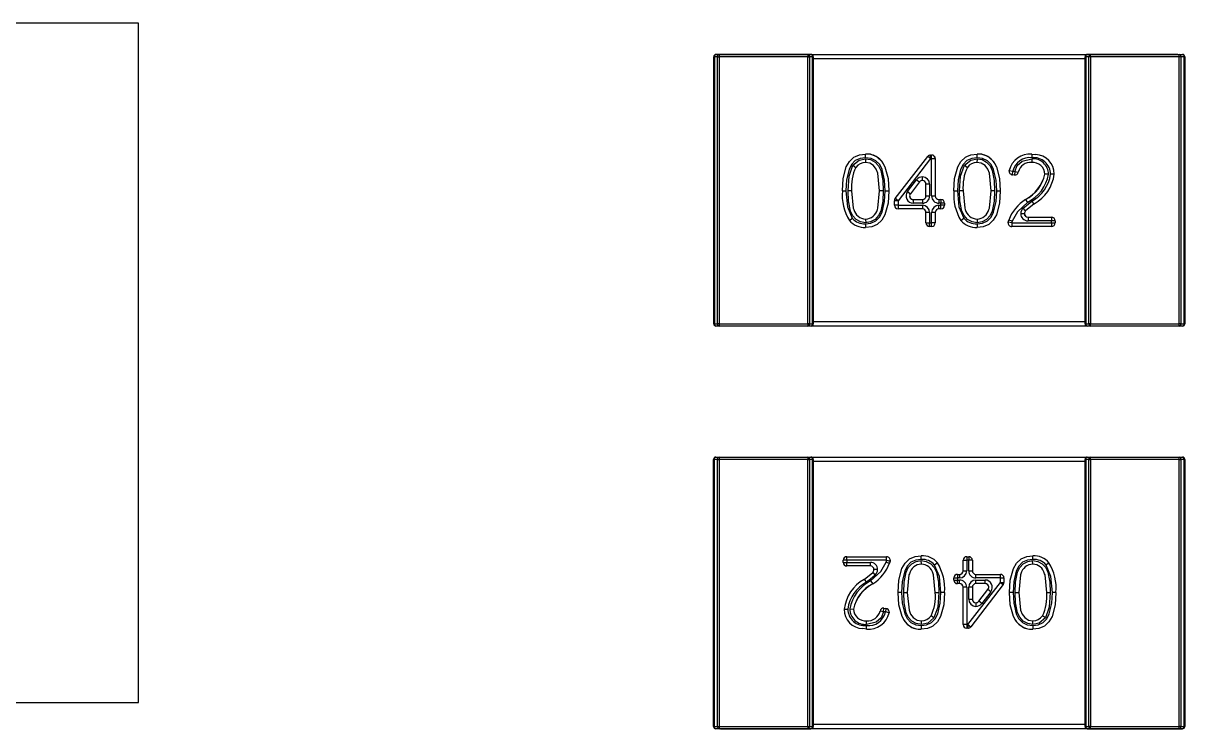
# Model space of a CAD drawing. Extents: x 2.55 to 7.7, y 3.55 to 4.51.
# Drawn here: x 5.0289 to 5.1298, y 3.9174 to 3.9787 of the extents above; entities that cross this region are included whole.
import ezdxf

# ---------------------------------------------------------------- set-up
doc = ezdxf.new("R2010")
doc.units = 0
doc.header["$MEASUREMENT"] = 0
doc.layers.get('0').update_dxf_attribs({"linetype": 'CONTINUOUS'})

msp = doc.modelspace()

# ---------------------------------------------------------------- linework, layer by layer
at = {"color": 7, "linetype": 'CONTINUOUS'}
for p, q in [((5.0388590845, 3.9787184757), (4.9798039664, 3.9787184705)), ((5.0388590897, 3.9196633576), (5.0388590845, 3.9787184757)), ((5.0888594215, 3.9758055541), (5.0889170776, 3.9758055541)), ((5.0888594255, 3.9525772077), (5.0888594215, 3.9758055541)), ((5.0891954661, 3.9758055542), (5.0889170776, 3.9758055541)), ((5.0889170776, 3.9758055541), (5.0889170817, 3.9525772077)), ((5.0890562718, 3.9760024046), (5.0893346603, 3.9760024046)), ((5.0894499726, 3.976002405), (5.0890562718, 3.976002405)), ((5.0891954702, 3.9525772077), (5.0891954661, 3.9758055542)), ((5.0891954661, 3.9758055542), (5.0893346604, 3.9758055542)), ((5.0893346603, 3.9760024046), (5.0970455999, 3.9760024059)), ((5.0893346603, 3.9760024046), (5.0893346604, 3.9758055542)), ((5.0970455999, 3.9758055555), (5.0893346604, 3.9758055542)), ((5.0893346604, 3.9758055542), (5.0893346644, 3.9525772077)), ((5.0973239884, 3.976002406), (5.0894499726, 3.9760024046)), ((5.0970455999, 3.9760024059), (5.0970455999, 3.9758055555)), ((5.0970455999, 3.9760024059), (5.0973239884, 3.976002406)), ((5.097045604, 3.9525772091), (5.0970455999, 3.9758055555)), ((5.0970455999, 3.9758055555), (5.0971847942, 3.9758055556)), ((5.0971847942, 3.9758055556), (5.0971847982, 3.9525772091)), ((5.0974631827, 3.9758055556), (5.0971847942, 3.9758055556)), ((5.0973239884, 3.976002406), (5.1213397364, 3.9760024102)), ((5.0974631867, 3.9525772092), (5.0974631827, 3.9758055556)), ((5.0975208388, 3.9758055556), (5.0974631827, 3.9758055556)), ((5.0975208388, 3.9758055556), (5.0975208429, 3.9525772092)), ((5.1211428861, 3.9756087101), (5.0975208388, 3.9756087053)), ((5.1212005422, 3.9758055598), (5.1211428861, 3.9758055598)), ((5.1211428901, 3.9525772133), (5.1211428861, 3.9758055598)), ((5.1214789307, 3.9758055598), (5.1212005422, 3.9758055598)), ((5.1212005422, 3.9758055598), (5.1212005463, 3.9525772133)), ((5.1292137522, 3.9760024116), (5.1213397364, 3.9760024102)), ((5.1213397364, 3.9760024102), (5.1216181249, 3.9760024102)), ((5.1216181249, 3.9758055598), (5.1214789307, 3.9758055598)), ((5.1214789348, 3.9525772134), (5.1214789307, 3.9758055598)), ((5.1216181249, 3.9760024102), (5.1293290645, 3.9760024116)), ((5.1216181249, 3.9758055598), (5.1216181249, 3.9760024102)), ((5.1293290645, 3.9758055612), (5.1216181249, 3.9758055598)), ((5.1216181249, 3.9758055598), (5.121618129, 3.9525772134)), ((5.1292137522, 3.976002412), (5.1296074529, 3.976002412)), ((5.1293290645, 3.9758055612), (5.1293290645, 3.9760024116)), ((5.1293290645, 3.9760024116), (5.1296074529, 3.9760024117)), ((5.1294682587, 3.9758055612), (5.1293290645, 3.9758055612)), ((5.1293290685, 3.9525772147), (5.1293290645, 3.9758055612)), ((5.1294682587, 3.9758055612), (5.1294682628, 3.9525772148)), ((5.1297466472, 3.9758055613), (5.1294682587, 3.9758055612)), ((5.1297466513, 3.9525772148), (5.1297466472, 3.9758055613)), ((5.1298043034, 3.9758055613), (5.1297466472, 3.9758055613)), ((5.1298043034, 3.9758055613), (5.1298043074, 3.9525772148)), ((5.1020555539, 3.9669292486), (5.1020547088, 3.9666141573)), ((5.1020684404, 3.9670257477), (5.1020635466, 3.9673406703)), ((5.1046325842, 3.9634687764), (5.1074606012, 3.9671375566)), ((5.1077100533, 3.9669452707), (5.1048820362, 3.9632764905)), ((5.1077100533, 3.9669452707), (5.1074606012, 3.9671375566)), ((5.1077100533, 3.9669452707), (5.1077100532, 3.9672602314)), ((5.1077100532, 3.9672602314), (5.1078055163, 3.9672602314)), ((5.1078055163, 3.9669452707), (5.1077100533, 3.9669452707)), ((5.1078055163, 3.9669452707), (5.1078055163, 3.9672602314)), ((5.1078055169, 3.9636987535), (5.1078055163, 3.9669452707)), ((5.1078055163, 3.9669452707), (5.1081204769, 3.9669452708)), ((5.1081204769, 3.9669452708), (5.1081204775, 3.9636987536)), ((5.1117466502, 3.9669292503), (5.1117458051, 3.966614159)), ((5.1117595367, 3.9670257494), (5.1117546429, 3.967340672)), ((5.116509395, 3.9669290279), (5.1165017611, 3.9666141598)), ((5.116519427, 3.9673409921), (5.1165259538, 3.967026099)), ((5.1009578593, 3.96636321), (5.1012168328, 3.9661826005)), ((5.1038499966, 3.9658340277), (5.1039081543, 3.9656239672)), ((5.1106489556, 3.9663632117), (5.1109079291, 3.9661826022)), ((5.1145546369, 3.9659133467), (5.1148620179, 3.9658446654)), ((5.1148306782, 3.9655312678), (5.1148620179, 3.9658446654)), ((5.1149953687, 3.9655147988), (5.1148306782, 3.9655312678)), ((5.1148620179, 3.9658446654), (5.1150267084, 3.9658281964)), ((5.1150267084, 3.9658281964), (5.1149953687, 3.9655147988)), ((5.1150267084, 3.9658281964), (5.1153352738, 3.9657650491)), ((5.1179649215, 3.9655868692), (5.1176500552, 3.9655945759)), ((5.1184576466, 3.9656021472), (5.1181427412, 3.9655962459)), ((5.1057055139, 3.9640833323), (5.1064990268, 3.9651127238)), ((5.1067484761, 3.9649204343), (5.1059549632, 3.9638910427)), ((5.1064990268, 3.9651127238), (5.1067484761, 3.9649204343)), ((5.1069979253, 3.9650431054), (5.1069979252, 3.965358066)), ((5.1076278466, 3.9647281449), (5.107312886, 3.9647281448)), ((5.1073128862, 3.9636987534), (5.107312886, 3.9647281448)), ((5.1076278466, 3.9647281449), (5.1076278468, 3.9636987535)), ((5.1008521552, 3.9641510034), (5.1005371634, 3.9641546673)), ((5.1035899097, 3.9641489503), (5.1032749558, 3.9641510037)), ((5.103767524, 3.9641460473), (5.1040824753, 3.9641484799)), ((5.1048820362, 3.9632764905), (5.1046325842, 3.9634687764)), ((5.1057055139, 3.9640833323), (5.1059549632, 3.9638910427)), ((5.1073128862, 3.9636987534), (5.1076278468, 3.9636987535)), ((5.1078055169, 3.9636987535), (5.1081204775, 3.9636987536)), ((5.1105432515, 3.9641510051), (5.1102282597, 3.964154669)), ((5.113281006, 3.9641489519), (5.1129660521, 3.9641510054)), ((5.1134586203, 3.964146049), (5.1137735716, 3.9641484816)), ((5.1048820362, 3.9632764905), (5.1045670756, 3.9632764905)), ((5.1045670757, 3.9628911616), (5.1045670756, 3.9632764905)), ((5.1048820363, 3.9628911616), (5.1045670757, 3.9628911616)), ((5.1048820362, 3.9632764905), (5.1048820363, 3.9628911616)), ((5.1048820363, 3.9628911616), (5.1069979257, 3.962891162)), ((5.1048820363, 3.9628911616), (5.1048820364, 3.962576201)), ((5.1069979257, 3.9625762014), (5.1048820364, 3.962576201)), ((5.1062044125, 3.9633837926), (5.1062044126, 3.9630688319)), ((5.1062044125, 3.9633837926), (5.1069979256, 3.9633837927)), ((5.1069979256, 3.9630688321), (5.1062044126, 3.9630688319)), ((5.1069979256, 3.9633837927), (5.1069979256, 3.9630688321)), ((5.1069979257, 3.962891162), (5.1069979257, 3.9625762014)), ((5.1084354382, 3.963383793), (5.1084354383, 3.9630688323)), ((5.1084354382, 3.963383793), (5.1086131083, 3.963383793)), ((5.1086131084, 3.9630688324), (5.1084354383, 3.9630688323)), ((5.1084354383, 3.9628911622), (5.1086131084, 3.9628911623)), ((5.1084354383, 3.9625762016), (5.1084354383, 3.9628911622)), ((5.1086131084, 3.9625762017), (5.1084354383, 3.9625762016)), ((5.1086131083, 3.963383793), (5.1086131084, 3.9630688324)), ((5.1086131084, 3.9628911623), (5.1086131084, 3.9630688324)), ((5.108928069, 3.9630688324), (5.1086131084, 3.9630688324)), ((5.108928069, 3.9628911623), (5.1086131084, 3.9628911623)), ((5.1086131084, 3.9625762017), (5.1086131084, 3.9628911623)), ((5.108928069, 3.9630688324), (5.108928069, 3.9628911623)), ((5.1159737981, 3.9624027697), (5.1157680133, 3.962641208)), ((5.1161523282, 3.9631508847), (5.1159567211, 3.9633975694)), ((5.1167099688, 3.9630178546), (5.1159737981, 3.9624027697)), ((5.1167099688, 3.9630178546), (5.1165054508, 3.9632573803)), ((5.1006565671, 3.9615679729), (5.1009045505, 3.9617630877)), ((5.1020555684, 3.9616877749), (5.1020735307, 3.9613733281)), ((5.107627847, 3.9622612408), (5.1073128864, 3.9622612408)), ((5.1073128866, 3.9613567385), (5.1073128864, 3.9622612408)), ((5.107627847, 3.9622612408), (5.1076278472, 3.9613567385)), ((5.1078055173, 3.9613567385), (5.1078055171, 3.9622612409)), ((5.1081204778, 3.9622612409), (5.1078055171, 3.9622612409)), ((5.1081204778, 3.9622612409), (5.1081204779, 3.9613567386)), ((5.1103476634, 3.9615679746), (5.1105956468, 3.9617630894)), ((5.1117466647, 3.9616877766), (5.111764627, 3.9613733298)), ((5.1148041894, 3.9615059847), (5.1145044468, 3.9616019778)), ((5.1155496616, 3.9621643313), (5.1158646222, 3.9621643313)), ((5.1161795829, 3.9618493708), (5.1161795829, 3.9615344101)), ((5.1161795829, 3.9618493708), (5.1182234457, 3.9618493711)), ((5.1182234458, 3.9615344105), (5.1161795829, 3.9615344101)), ((5.1182234457, 3.9618493711), (5.1182234458, 3.9615344105)), ((5.1182234458, 3.9613567404), (5.1182234458, 3.9615344105)), ((5.1185384064, 3.9615344105), (5.1182234458, 3.9615344105)), ((5.1185384064, 3.9615344105), (5.1185384064, 3.9613567404)), ((5.1020587536, 3.9612762441), (5.1020635382, 3.9609613198)), ((5.1073128866, 3.9613567385), (5.1076278472, 3.9613567385)), ((5.1076278472, 3.9613567385), (5.1078055173, 3.9613567385)), ((5.1076278472, 3.9610417779), (5.1076278472, 3.9613567385)), ((5.1078055173, 3.9610417779), (5.1076278472, 3.9610417779)), ((5.1081204779, 3.9613567386), (5.1078055173, 3.9613567385)), ((5.1078055173, 3.9610417779), (5.1078055173, 3.9613567385)), ((5.1117498499, 3.9612762458), (5.1117546345, 3.9609613215)), ((5.1144470225, 3.9613567397), (5.1144536339, 3.9614209344)), ((5.1147619832, 3.9613567398), (5.1144536339, 3.9614209344)), ((5.1147619832, 3.9613567398), (5.1182234458, 3.9613567404)), ((5.1147619832, 3.9613567398), (5.1147619832, 3.9610417791)), ((5.1182234459, 3.9610417798), (5.1147619832, 3.9610417791)), ((5.1182234458, 3.9613567404), (5.1185384064, 3.9613567404)), ((5.1182234458, 3.9613567404), (5.1182234459, 3.9610417798)), ((5.0889170817, 3.9525772077), (5.0888594255, 3.9525772077)), ((5.0889170817, 3.9525772077), (5.0891954702, 3.9525772077)), ((5.0893346645, 3.9523803574), (5.089056276, 3.9523803573)), ((5.0893346644, 3.9525772077), (5.0891954702, 3.9525772077)), ((5.0893346644, 3.9525772077), (5.097045604, 3.9525772091)), ((5.0893346644, 3.9525772077), (5.0893346645, 3.9523803574)), ((5.097045604, 3.9523803587), (5.0893346645, 3.9523803574)), ((5.0971847982, 3.9525772091), (5.097045604, 3.9525772091)), ((5.097045604, 3.9525772091), (5.097045604, 3.9523803587)), ((5.121618129, 3.952380363), (5.097045604, 3.9523803587)), ((5.0973239925, 3.9523803588), (5.097045604, 3.9523803587)), ((5.0971847982, 3.9525772091), (5.0974631867, 3.9525772092)), ((5.0974631867, 3.9525772092), (5.0975208429, 3.9525772092)), ((5.0975208428, 3.9527740589), (5.1211428901, 3.9527740644)), ((5.1212005463, 3.9525772133), (5.1211428901, 3.9525772133)), ((5.1212005463, 3.9525772133), (5.1214789348, 3.9525772134)), ((5.121618129, 3.952380363), (5.1213397405, 3.952380363)), ((5.121618129, 3.9525772134), (5.1214789348, 3.9525772134)), ((5.121618129, 3.9525772134), (5.1293290685, 3.9525772147)), ((5.121618129, 3.952380363), (5.121618129, 3.9525772134)), ((5.1293290686, 3.9523803643), (5.121618129, 3.952380363)), ((5.1294682628, 3.9525772148), (5.1293290685, 3.9525772147)), ((5.1293290686, 3.9523803643), (5.1293290685, 3.9525772147)), ((5.1296074571, 3.9523803644), (5.1293290686, 3.9523803643)), ((5.1294682628, 3.9525772148), (5.1297466513, 3.9525772148)), ((5.1298043074, 3.9525772148), (5.1297466513, 3.9525772148)), ((5.0888522157, 3.9175709052), (5.0888522136, 3.9407992517)), ((5.0888522136, 3.9407992517), (5.0889098698, 3.9407992517)), ((5.0889098698, 3.9407992517), (5.0889098718, 3.9175709052)), ((5.0891882583, 3.9407992517), (5.0889098698, 3.9407992517)), ((5.089049064, 3.9409961021), (5.0893274525, 3.9409961021)), ((5.0891882603, 3.9175709053), (5.0891882583, 3.9407992517)), ((5.0891882583, 3.9407992517), (5.0893274525, 3.9407992518)), ((5.0893274525, 3.9409961021), (5.097038392, 3.9409961028)), ((5.0893274525, 3.9409961021), (5.0893274525, 3.9407992518)), ((5.0893274525, 3.9407992518), (5.0893274545, 3.9175709053)), ((5.0970383921, 3.9407992524), (5.0893274525, 3.9407992518)), ((5.097038392, 3.9409961028), (5.1216109171, 3.9409961049)), ((5.097038392, 3.9409961028), (5.0970383921, 3.9407992524)), ((5.097038392, 3.9409961028), (5.0973167805, 3.9409961028)), ((5.0970383941, 3.917570906), (5.0970383921, 3.9407992524)), ((5.0970383921, 3.9407992524), (5.0971775863, 3.9407992524)), ((5.0971775863, 3.9407992524), (5.0971775883, 3.917570906)), ((5.0974559748, 3.9407992524), (5.0971775863, 3.9407992524)), ((5.0974559768, 3.917570906), (5.0974559748, 3.9407992524)), ((5.0974559748, 3.9407992524), (5.0975136309, 3.9407992524)), ((5.0975136309, 3.9407992524), (5.097513633, 3.917570906)), ((5.1211356782, 3.9406024044), (5.097513631, 3.9406024017)), ((5.1211356802, 3.9175709081), (5.1211356782, 3.9407992545)), ((5.1211933343, 3.9407992545), (5.1211356782, 3.9407992545)), ((5.1214717228, 3.9407992546), (5.1211933343, 3.9407992545)), ((5.1211933343, 3.9407992545), (5.1211933364, 3.9175709081)), ((5.1213325286, 3.9409961049), (5.1216109171, 3.940996105)), ((5.1214717249, 3.9175709081), (5.1214717228, 3.9407992546)), ((5.1214717228, 3.9407992546), (5.1216109171, 3.9407992546)), ((5.1216109171, 3.940996105), (5.1293218566, 3.9409961056)), ((5.1216109171, 3.9407992546), (5.1216109171, 3.940996105)), ((5.1216109171, 3.9407992546), (5.1216109191, 3.9175709081)), ((5.1293218566, 3.9407992552), (5.1216109171, 3.9407992546)), ((5.1293218566, 3.9407992552), (5.1293218566, 3.9409961056)), ((5.1293218566, 3.9409961056), (5.1296002451, 3.9409961056)), ((5.1293218587, 3.9175709088), (5.1293218566, 3.9407992552)), ((5.1293218566, 3.9407992552), (5.1294610509, 3.9407992553)), ((5.1294610509, 3.9407992553), (5.1294610529, 3.9175709088)), ((5.1297394394, 3.9407992553), (5.1294610509, 3.9407992553)), ((5.1297394414, 3.9175709088), (5.1297394394, 3.9407992553)), ((5.1297394394, 3.9407992553), (5.1297970955, 3.9407992553)), ((5.1297970955, 3.9407992553), (5.1297970975, 3.9175709088)), ((5.1004330745, 3.9320197251), (5.1004330745, 3.9323346858)), ((5.1004330745, 3.9323346858), (5.1038945371, 3.9323346861)), ((5.1038945371, 3.9320197254), (5.1038945371, 3.9323346861)), ((5.1069066704, 3.9321002191), (5.1069018858, 3.9324151434)), ((5.110851003, 3.9323346867), (5.1110286731, 3.9323346867)), ((5.110851003, 3.9323346867), (5.110851003, 3.9320197261)), ((5.1110286731, 3.9323346867), (5.1110286731, 3.9320197261)), ((5.1165977668, 3.93210022), (5.1165929821, 3.9324151443)), ((5.1001181139, 3.931842055), (5.1001181138, 3.9320197251)), ((5.1004330745, 3.9320197251), (5.1001181138, 3.9320197251)), ((5.1001181139, 3.931842055), (5.1004330745, 3.931842055)), ((5.1004330745, 3.9320197251), (5.1004330745, 3.931842055)), ((5.1038945371, 3.9320197254), (5.1004330745, 3.9320197251)), ((5.1004330745, 3.931842055), (5.1024769373, 3.9318420552)), ((5.1004330745, 3.9315270944), (5.1004330745, 3.931842055)), ((5.1024769374, 3.9315270946), (5.1004330745, 3.9315270944)), ((5.1024769374, 3.9315270946), (5.1024769373, 3.9318420552)), ((5.1031068587, 3.931212134), (5.102791898, 3.931212134)), ((5.1038523309, 3.9318704805), (5.1041520735, 3.9317744874)), ((5.1038945371, 3.9320197254), (5.1042028864, 3.9319555308)), ((5.1042094978, 3.9320197255), (5.1042028864, 3.9319555308)), ((5.1069098556, 3.9316886884), (5.1068918933, 3.9320031352)), ((5.1083088569, 3.9318084902), (5.1080608735, 3.9316133754)), ((5.1105360425, 3.9311152237), (5.1105360424, 3.932019726)), ((5.1105360424, 3.932019726), (5.110851003, 3.9320197261)), ((5.110851003, 3.9320197261), (5.1108510031, 3.9311152237)), ((5.1110286731, 3.9320197261), (5.110851003, 3.9320197261)), ((5.1110286732, 3.9311152238), (5.1110286731, 3.9320197261)), ((5.1113436337, 3.9320197261), (5.1110286731, 3.9320197261)), ((5.1113436337, 3.9320197261), (5.1113436338, 3.9311152238)), ((5.1166009519, 3.9316886892), (5.1165829896, 3.932003136)), ((5.1179999532, 3.9318084911), (5.1177519698, 3.9316133763)), ((5.1019465513, 3.9303586108), (5.1026827221, 3.9309736956)), ((5.1019465513, 3.9303586108), (5.1021510694, 3.9301190851)), ((5.102504192, 3.9302255807), (5.1026997991, 3.929978896)), ((5.1026827221, 3.9309736956), (5.1028885069, 3.9307352573)), ((5.1097284512, 3.9303076323), (5.1097284512, 3.9304853024)), ((5.1097284512, 3.9304853024), (5.1100434118, 3.9304853024)), ((5.1097284512, 3.9303076323), (5.1100434118, 3.9303076323)), ((5.1100434118, 3.930800263), (5.1100434118, 3.9304853024)), ((5.1100434118, 3.930800263), (5.1102210819, 3.930800263)), ((5.1100434118, 3.9304853024), (5.1100434118, 3.9303076323)), ((5.1102210819, 3.9304853024), (5.1100434118, 3.9304853024)), ((5.1100434118, 3.9303076323), (5.1102210819, 3.9303076323)), ((5.1100434118, 3.9299926717), (5.1100434118, 3.9303076323)), ((5.1102210819, 3.930800263), (5.1102210819, 3.9304853024)), ((5.1102210819, 3.9299926717), (5.1102210819, 3.9303076323)), ((5.1105360425, 3.9311152237), (5.1108510031, 3.9311152237)), ((5.1110286732, 3.9311152238), (5.1113436338, 3.9311152238)), ((5.1116585945, 3.9304853025), (5.1116585945, 3.9308002632)), ((5.1116585945, 3.9308002632), (5.1137744838, 3.9308002633)), ((5.1137744839, 3.9304853027), (5.1116585945, 3.9304853025)), ((5.1116585945, 3.9303076324), (5.1124521076, 3.9303076325)), ((5.1116585945, 3.9299926718), (5.1116585945, 3.9303076324)), ((5.1124521076, 3.9299926719), (5.1124521076, 3.9303076325)), ((5.1137744839, 3.9304853027), (5.1137744838, 3.9308002633)), ((5.1137744839, 3.9300999738), (5.1137744839, 3.9304853027)), ((5.1137744839, 3.9304853027), (5.1140894445, 3.9304853027)), ((5.1140894445, 3.9304853027), (5.1140894445, 3.9300999738)), ((5.1051978997, 3.9292304161), (5.1048829485, 3.9292279835)), ((5.1053755141, 3.9292275131), (5.105690468, 3.9292254597)), ((5.1081132685, 3.9292254597), (5.1084282603, 3.9292217958)), ((5.1102210819, 3.9299926717), (5.1100434118, 3.9299926717)), ((5.1105360429, 3.9264311938), (5.1105360426, 3.9296777111)), ((5.1108510032, 3.9296777111), (5.1105360426, 3.9296777111)), ((5.1108510032, 3.9296777111), (5.1108510035, 3.9264311939)), ((5.1109464665, 3.9264311939), (5.1137744839, 3.9300999738)), ((5.1110286734, 3.9286483197), (5.1110286733, 3.9296777111)), ((5.1113436339, 3.9296777111), (5.1110286733, 3.9296777111)), ((5.1140239359, 3.9299076879), (5.1111959186, 3.9262389079)), ((5.1113436339, 3.9296777111), (5.111343634, 3.9286483197)), ((5.1124521076, 3.9299926719), (5.1116585945, 3.9299926718)), ((5.1119080439, 3.9284560302), (5.1127015569, 3.9294854217)), ((5.1129510061, 3.9292931322), (5.1121574932, 3.9282637407)), ((5.1129510061, 3.9292931322), (5.1127015569, 3.9294854217)), ((5.1137744839, 3.9300999738), (5.1140239359, 3.9299076879)), ((5.1137744839, 3.9300999738), (5.1140894445, 3.9300999738)), ((5.114888996, 3.9292304169), (5.1145740448, 3.9292279843)), ((5.1150666104, 3.929227514), (5.1153815643, 3.9292254605)), ((5.1178043649, 3.9292254605), (5.1181193566, 3.9292217967)), ((5.1110286734, 3.9286483197), (5.111343634, 3.9286483197)), ((5.1116585947, 3.9283333591), (5.1116585947, 3.9280183985)), ((5.1121574932, 3.9282637407), (5.1119080439, 3.9284560302)), ((5.1001988734, 3.9277743183), (5.1005137787, 3.9277802196)), ((5.1006915984, 3.9277895963), (5.1010064647, 3.9277818895)), ((5.1036298115, 3.9275482689), (5.1033212461, 3.9276114161)), ((5.1036298115, 3.9275482689), (5.1036611513, 3.9278616664)), ((5.103794502, 3.9275317998), (5.1036298115, 3.9275482689)), ((5.1036611513, 3.9278616664), (5.1038258417, 3.9278451974)), ((5.1038258417, 3.9278451974), (5.103794502, 3.9275317998)), ((5.104101883, 3.9274631185), (5.103794502, 3.9275317998)), ((5.105115427, 3.9275424357), (5.1050572694, 3.9277524962)), ((5.1080075643, 3.9270132531), (5.1077485907, 3.9271938627)), ((5.1176986606, 3.927013254), (5.1174396871, 3.9271938635)), ((5.1184386312, 3.9277507455), (5.1183829371, 3.9275400185)), ((5.1021370928, 3.9260354733), (5.102130566, 3.9263503663)), ((5.1021471248, 3.9264474374), (5.1021547588, 3.9267623055)), ((5.1068969831, 3.9263507156), (5.1069018768, 3.9260357929)), ((5.1069098696, 3.9264472147), (5.1069107148, 3.926762306)), ((5.1108510035, 3.9264311939), (5.1105360429, 3.9264311938)), ((5.1108510035, 3.9264311939), (5.1109464665, 3.9264311939)), ((5.1108510035, 3.9264311939), (5.1108510035, 3.9261162332)), ((5.1109464666, 3.9261162332), (5.1108510035, 3.9261162332)), ((5.1109464665, 3.9264311939), (5.1109464666, 3.9261162332)), ((5.1109464665, 3.9264311939), (5.1111959186, 3.9262389079)), ((5.1165880794, 3.9263507164), (5.1165929731, 3.9260357938)), ((5.1166009659, 3.9264472155), (5.1166018111, 3.9267623068)), ((4.9798039716, 3.9196633524), (5.0388590897, 3.9196633576)), ((5.0888522157, 3.9175709052), (5.0889098718, 3.9175709052)), ((5.0889098718, 3.9175709052), (5.0891882603, 3.9175709053)), ((5.0893274546, 3.9173740549), (5.0890490661, 3.9173740549)), ((5.0894427669, 3.9173740545), (5.0890490661, 3.9173740545)), ((5.0891882603, 3.9175709053), (5.0893274545, 3.9175709053)), ((5.0893274545, 3.9175709053), (5.0970383941, 3.917570906)), ((5.0893274545, 3.9175709053), (5.0893274546, 3.9173740549)), ((5.0970383941, 3.9173740556), (5.0893274546, 3.9173740549)), ((5.0894427669, 3.9173740549), (5.0973167826, 3.9173740556)), ((5.0970383941, 3.917570906), (5.0970383941, 3.9173740556)), ((5.0970383941, 3.917570906), (5.0971775883, 3.917570906)), ((5.0973167826, 3.9173740556), (5.0970383941, 3.9173740556)), ((5.0971775883, 3.917570906), (5.0974559768, 3.917570906)), ((5.1213325306, 3.9173740576), (5.0973167826, 3.9173740555)), ((5.0974559768, 3.917570906), (5.097513633, 3.917570906)), ((5.097513633, 3.917767756), (5.1211356802, 3.9177677584)), ((5.1211356802, 3.9175709081), (5.1211933364, 3.9175709081)), ((5.1211933364, 3.9175709081), (5.1214717249, 3.9175709081)), ((5.1216109191, 3.9173740577), (5.1213325306, 3.9173740577)), ((5.1213325306, 3.9173740577), (5.1292065464, 3.9173740584)), ((5.1216109191, 3.9175709081), (5.1214717249, 3.9175709081)), ((5.1216109191, 3.9175709081), (5.1293218587, 3.9175709088)), ((5.1216109191, 3.9173740577), (5.1216109191, 3.9175709081)), ((5.1293218587, 3.9173740584), (5.1216109191, 3.9173740577)), ((5.1292065464, 3.917374058), (5.1296002472, 3.917374058)), ((5.1294610529, 3.9175709088), (5.1293218587, 3.9175709088)), ((5.1293218587, 3.9173740584), (5.1293218587, 3.9175709088)), ((5.1296002472, 3.9173740584), (5.1293218587, 3.9173740584)), ((5.1294610529, 3.9175709088), (5.1297394414, 3.9175709088)), ((5.1297970975, 3.9175709088), (5.1297394414, 3.9175709088))]:
    msp.add_line(p, q, dxfattribs=at)
at = {"color": 8, "linetype": 'CONTINUOUS'}
for p, q in [((5.116519427, 3.9673409921), (5.1168352555, 3.9672976931)), ((5.1144536339, 3.9614209344), (5.1144790751, 3.9615204798)), ((5.1042028864, 3.9319555308), (5.1041774451, 3.9318559854)), ((5.1021370928, 3.9260354733), (5.1018212643, 3.9260787723))]:
    msp.add_line(p, q, dxfattribs=at)
at = {"color": 7, "linetype": 'CONTINUOUS', "flags": 128}
for points in [[(5.1000445638, 3.9641484796), (5.1001094628, 3.9652154715), (5.1003819316, 3.9662464005), (5.1006544864, 3.9667052739), (5.1010449462, 3.9670672616), (5.1011831394, 3.9671269897)], [(5.1020684404, 3.9670257477), (5.1015984575, 3.9669698611), (5.1011707457, 3.9667719083), (5.1008446884, 3.9664314307), (5.1006251791, 3.9660115365), (5.1004110298, 3.9650917983), (5.100359599, 3.9641456343)], [(5.1009578593, 3.96636321), (5.1015062742, 3.9668165474), (5.1020555539, 3.9669292486)], [(5.1032749293, 3.9641510039), (5.1031272075, 3.9656788975), (5.1029894798, 3.966037379), (5.102753342, 3.9663394865), (5.1024313427, 3.9665462798), (5.1020547088, 3.9666141573)], [(5.1020555539, 3.9669292486), (5.1024977136, 3.9668574392), (5.1028879015, 3.9666397731), (5.1031914338, 3.9663094833), (5.1033871151, 3.9659123549), (5.1035524243, 3.9650392143), (5.1035899097, 3.9641489503)], [(5.103767524, 3.9641460473), (5.1037208169, 3.9650871392), (5.103497652, 3.9660012616), (5.103289805, 3.9664240363), (5.102966984, 3.9667665024), (5.1025379873, 3.9669646806), (5.1020684404, 3.9670257477)], [(5.1097356602, 3.9641484813), (5.1098005591, 3.9652154732), (5.1100730279, 3.9662464022), (5.1103455827, 3.9667052756), (5.1107360425, 3.9670672633), (5.1108742358, 3.9671269914)], [(5.1117595367, 3.9670257494), (5.1112895538, 3.9669698628), (5.110861842, 3.96677191), (5.1105357848, 3.9664314324), (5.1103162754, 3.9660115382), (5.1101021261, 3.9650918), (5.1100506953, 3.964145636)], [(5.1106489556, 3.9663632117), (5.1111973705, 3.9668165491), (5.1117466502, 3.9669292503)], [(5.1129660256, 3.9641510056), (5.1128183038, 3.9656788992), (5.1126805761, 3.9660373807), (5.1124444383, 3.9663394882), (5.112122439, 3.9665462815), (5.1117458051, 3.966614159)], [(5.1117466502, 3.9669292503), (5.1121888099, 3.9668574409), (5.1125789978, 3.9666397748), (5.1128825301, 3.966309485), (5.1130782114, 3.9659123566), (5.1132435206, 3.965039216), (5.113281006, 3.9641489519)], [(5.1134586203, 3.964146049), (5.1134119132, 3.9650871409), (5.1131887483, 3.9660012632), (5.1129809014, 3.966424038), (5.1126580803, 3.9667665041), (5.1122290836, 3.9669646823), (5.1117595367, 3.9670257494)], [(5.1150267084, 3.9658281964), (5.1152460324, 3.9663453861), (5.1156606764, 3.9667216464), (5.116509395, 3.9669290279)], [(5.1005371634, 3.9641546663), (5.1006282003, 3.9654284103), (5.1009578593, 3.96636321)], [(5.1037368179, 3.96624282), (5.1040213146, 3.9652152414), (5.1040825206, 3.9641484803)], [(5.1102282597, 3.964154668), (5.1103192966, 3.965428412), (5.1106489556, 3.9663632117)], [(5.1134279142, 3.9662428217), (5.1137124109, 3.9652152431), (5.1137736169, 3.964148482)], [(5.1145470573, 3.9658446653), (5.1145470686, 3.9658473298), (5.1145546369, 3.9659133467)], [(5.100359599, 3.9641456343), (5.1004882337, 3.9627635082), (5.1009045505, 3.9617630877)], [(5.1020636727, 3.9613726649), (5.1016234859, 3.9614468123), (5.1012377122, 3.9616662744), (5.1009351234, 3.9619915636), (5.1007396748, 3.962389446), (5.100573794, 3.9632633496), (5.1005371634, 3.9641546663)], [(5.1008521552, 3.9641510034), (5.1009970314, 3.9626269116), (5.1010355025, 3.9625249464)], [(5.1020587536, 3.9612762441), (5.1025306427, 3.9613320214), (5.1029597446, 3.9615299593), (5.1032842762, 3.9618701995), (5.1035008399, 3.9622887592), (5.1037159097, 3.9632037142), (5.103767524, 3.9641460473)], [(5.1040825206, 3.9641484803), (5.1040177723, 3.9630824009), (5.1037442812, 3.9620526325), (5.1034723886, 3.9615940291), (5.1030821116, 3.9612323623), (5.102593125, 3.9610224783), (5.1020635428, 3.9609610178)], [(5.1035899097, 3.9641489503), (5.1035531605, 3.963260194), (5.1033862303, 3.9623889726), (5.1031915794, 3.9619908343), (5.1028893074, 3.9616657471), (5.1025027561, 3.9614471678), (5.1020636727, 3.9613726649)], [(5.1030909566, 3.9625254082), (5.1031295721, 3.9626273188), (5.1032749293, 3.9641510039)], [(5.1100506953, 3.964145636), (5.11017933, 3.9627635099), (5.1105956468, 3.9617630894)], [(5.111754769, 3.9613726666), (5.1113145822, 3.961446814), (5.1109288085, 3.9616662761), (5.1106262197, 3.9619915653), (5.1104307711, 3.9623894477), (5.1102648903, 3.9632633513), (5.1102282597, 3.964154668)], [(5.1105432515, 3.9641510051), (5.1106881277, 3.9626269133), (5.1107265988, 3.9625249481)], [(5.1117498499, 3.9612762458), (5.112221739, 3.9613320231), (5.1126508409, 3.961529961), (5.1129753725, 3.9618702012), (5.1131919362, 3.9622887609), (5.113407006, 3.9632037159), (5.1134586203, 3.964146049)], [(5.1137736169, 3.964148482), (5.1137088686, 3.9630824026), (5.1134353775, 3.9620526341), (5.1131634849, 3.9615940307), (5.1127732079, 3.961232364), (5.1122842213, 3.96102248), (5.1117546391, 3.9609610195)], [(5.113281006, 3.9641489519), (5.1132442568, 3.9632601957), (5.1130773266, 3.9623889742), (5.1128826757, 3.961990836), (5.1125804037, 3.9616657488), (5.1121938524, 3.9614471695), (5.111754769, 3.9613726666)], [(5.1127820529, 3.9625254099), (5.1128206684, 3.9626273205), (5.1129660256, 3.9641510056)], [(5.1009802601, 3.9627345947), (5.1009970314, 3.9626269116), (5.1010355025, 3.9625249464)], [(5.1127820529, 3.9625254099), (5.1128206684, 3.9626273205), (5.1128310181, 3.9627358093)], [(5.1161523251, 3.9631508822), (5.1152690226, 3.9623234415), (5.1148041919, 3.9615059927)], [(5.1157680133, 3.962641208), (5.1161791583, 3.9629884601), (5.1165054508, 3.9632573803)], [(5.1144536339, 3.9614209344), (5.1144795587, 3.9615229738), (5.1145042352, 3.9616020456)], [(5.1144790751, 3.9615204798), (5.114479709, 3.9615229597), (5.1145042352, 3.9616020456)], [(5.1148041919, 3.9615059927), (5.1147785408, 3.9614229359), (5.1147619832, 3.9613567398)], [(5.1048829031, 3.9292279831), (5.1049476516, 3.9302940626), (5.1052211427, 3.931323831), (5.1054930354, 3.9317824343), (5.1058833124, 3.932144101), (5.106372299, 3.932353985), (5.1069018812, 3.9324154455)], [(5.1145739994, 3.929227984), (5.1146387479, 3.9302940634), (5.114912239, 3.9313238318), (5.1151841317, 3.9317824352), (5.1155744087, 3.9321441019), (5.1160633953, 3.9323539858), (5.1165929775, 3.9324154463)], [(5.1025041951, 3.9302255831), (5.1033874976, 3.9310530238), (5.1038523284, 3.9318704725)], [(5.1038523284, 3.9318704725), (5.1038779795, 3.9319535293), (5.1038945371, 3.9320197254)], [(5.1042028864, 3.9319555308), (5.1041769615, 3.9318534914), (5.1041522851, 3.9317744196)], [(5.1041774451, 3.9318559854), (5.1041768113, 3.9318535055), (5.1041522851, 3.9317744196)], [(5.1069066704, 3.9321002191), (5.1064347813, 3.9320444419), (5.1060056794, 3.931846504), (5.1056811478, 3.9315062638), (5.105464584, 3.9310877042), (5.1052495142, 3.9301727492), (5.1051978997, 3.9292304161)], [(5.1053755141, 3.9292275131), (5.1054122633, 3.9301162694), (5.1055791936, 3.9309874908), (5.1057738445, 3.931385629), (5.1060761166, 3.9317107162), (5.1064626679, 3.9319292955), (5.1069017513, 3.9320037984)], [(5.1069017513, 3.9320037984), (5.1073419381, 3.931929651), (5.1077277117, 3.9317101888), (5.1080303006, 3.9313848995), (5.1082257491, 3.9309870172), (5.1083916299, 3.9301131135), (5.1084282603, 3.9292217968)], [(5.1086058248, 3.9292308288), (5.1084771901, 3.9306129549), (5.1080608735, 3.9316133754)], [(5.1165977668, 3.93210022), (5.1161258776, 3.9320444428), (5.1156967757, 3.9318465049), (5.1153722441, 3.9315062647), (5.1151556803, 3.931087705), (5.1149406105, 3.93017275), (5.114888996, 3.9292304169)], [(5.1150666104, 3.929227514), (5.1151033596, 3.9301162702), (5.1152702899, 3.9309874917), (5.1154649409, 3.9313856299), (5.1157672129, 3.931710717), (5.1161537642, 3.9319292963), (5.1165928476, 3.9320037992)], [(5.1165928476, 3.9320037992), (5.1170330344, 3.9319296518), (5.117418808, 3.9317101897), (5.1177213969, 3.9313849004), (5.1179168454, 3.930987018), (5.1180827262, 3.9301131144), (5.1181193566, 3.9292217976)], [(5.1182969211, 3.9292308297), (5.1181682864, 3.9306129557), (5.1177519698, 3.9316133763)], [(5.1028885069, 3.9307352573), (5.1024773619, 3.9303880052), (5.1021510694, 3.9301190851)], [(5.1058744673, 3.9308510551), (5.1058358518, 3.9307491445), (5.1056904945, 3.9292254595)], [(5.1058744673, 3.9308510551), (5.1058358518, 3.9307491445), (5.1058255021, 3.9306406558)], [(5.1081132685, 3.9292254597), (5.1079683925, 3.9307495515), (5.1079299214, 3.9308515168)], [(5.1155655636, 3.930851056), (5.1155269481, 3.9307491454), (5.1153815908, 3.9292254603)], [(5.1155655636, 3.930851056), (5.1155269481, 3.9307491454), (5.1155165984, 3.9306406566)], [(5.1178043649, 3.9292254605), (5.1176594888, 3.9307495524), (5.1176210177, 3.9308515176)], [(5.1052286057, 3.9271336434), (5.1049441091, 3.928161222), (5.1048829031, 3.9292279831)], [(5.1051978997, 3.9292304161), (5.1052446067, 3.9282893242), (5.1054677716, 3.9273752018), (5.1056756185, 3.9269524271), (5.1059984395, 3.926609961), (5.1064274362, 3.9264117827), (5.1068969831, 3.9263507156)], [(5.1069098696, 3.9264472147), (5.1064677099, 3.9265190241), (5.106077522, 3.9267366902), (5.1057739897, 3.9270669801), (5.1055783085, 3.9274641085), (5.1054129994, 3.9283372491), (5.1053755141, 3.9292275131)], [(5.1056904945, 3.9292254595), (5.1058382162, 3.9276975659), (5.1059759438, 3.9273390844), (5.1062120816, 3.9270369769), (5.1065340808, 3.9268301835), (5.1069107148, 3.926762306)], [(5.1068969831, 3.9263507156), (5.107366966, 3.9264066021), (5.1077946778, 3.9266045549), (5.1081207351, 3.9269450325), (5.1083402445, 3.9273649266), (5.1085543939, 3.9282846648), (5.1086058248, 3.9292308288)], [(5.1089208599, 3.9292279835), (5.1088559609, 3.9281609915), (5.1085834919, 3.9271300626), (5.1083109371, 3.9266711892), (5.1079204773, 3.9263092016), (5.107782284, 3.9262494734)], [(5.1084282603, 3.9292217968), (5.1083372234, 3.9279480528), (5.1080075643, 3.9270132531)], [(5.114919702, 3.9271336443), (5.1146352054, 3.9281612228), (5.1145739994, 3.929227984)], [(5.114888996, 3.9292304169), (5.114935703, 3.928289325), (5.1151588679, 3.9273752027), (5.1153667148, 3.9269524279), (5.1156895358, 3.9266099618), (5.1161185325, 3.9264117835), (5.1165880794, 3.9263507164)], [(5.1166009659, 3.9264472155), (5.1161588062, 3.9265190249), (5.1157686183, 3.9267366911), (5.115465086, 3.9270669809), (5.1152694048, 3.9274641093), (5.1151040957, 3.92833725), (5.1150666104, 3.929227514)], [(5.1153815908, 3.9292254603), (5.1155293125, 3.9276975667), (5.1156670401, 3.9273390852), (5.1159031779, 3.9270369777), (5.1162251772, 3.9268301844), (5.1166018111, 3.9267623068)], [(5.1165880794, 3.9263507164), (5.1170580623, 3.926406603), (5.1174857741, 3.9266045557), (5.1178118314, 3.9269450333), (5.1180313408, 3.9273649274), (5.1182454902, 3.9282846656), (5.1182969211, 3.9292308297)], [(5.1186119562, 3.9292279843), (5.1185470572, 3.9281609924), (5.1182745882, 3.9271300635), (5.1180020334, 3.9266711901), (5.1176115736, 3.9263092024), (5.1174733804, 3.9262494743)], [(5.1181193566, 3.9292217976), (5.1180283197, 3.9279480537), (5.1176986606, 3.927013254)], [(5.1036298115, 3.9275482689), (5.1034104875, 3.9270310792), (5.1029958434, 3.9266548189), (5.1021471248, 3.9264474374)], [(5.1041094626, 3.9275317999), (5.1041094514, 3.9275291354), (5.104101883, 3.9274631185)], [(5.1080075643, 3.9270132531), (5.1074591493, 3.9265599158), (5.1069098696, 3.9264472147)], [(5.1176986606, 3.927013254), (5.1171502456, 3.9265599167), (5.1166009659, 3.9264472155)]]:
    msp.add_lwpolyline(points, dxfattribs=at)
at = {"color": 8, "linetype": 'CONTINUOUS', "flags": 128}
for points in [[(5.1011831394, 3.9671269897), (5.1015337025, 3.9672785057), (5.1020635417, 3.9673409895)], [(5.103111492, 3.9670413578), (5.1034762986, 3.9667085267), (5.1037368179, 3.96624282)], [(5.1108742358, 3.9671269914), (5.1112247988, 3.9672785073), (5.111754638, 3.9673409912)], [(5.1128025883, 3.9670413595), (5.1131673949, 3.9667085284), (5.1134279142, 3.9662428217)], [(5.104101883, 3.9274631185), (5.1041094514, 3.9275291354), (5.1041094626, 3.9275318407)], [(5.1058539315, 3.9263351055), (5.1054891249, 3.9266679367), (5.1052286057, 3.9271336434)], [(5.1155450278, 3.9263351064), (5.1151802212, 3.9266679375), (5.114919702, 3.9271336443)], [(5.107782284, 3.9262494734), (5.107431721, 3.9260979576), (5.1069018818, 3.9260354737)], [(5.1174733804, 3.9262494743), (5.1171228173, 3.9260979584), (5.1165929781, 3.9260354746)]]:
    msp.add_lwpolyline(points, dxfattribs=at)
at = {"color": 7, "linetype": 'CONTINUOUS'}
for centre, radius, start, end in [((5.0890562719, 3.9758055542), 0.0001968503937011, 90.000010018, 180.000010018), ((5.0890562719, 3.9758055546), 0.0001968503937011, 90.000010018, 179.999965373), ((5.0890910704, 3.9758301605), 0.0001757241334913, 101.4217660947, 188.0494762443), ((5.0893694589, 3.9758301605), 0.0001757241334904, 101.4217660938, 188.0494762442), ((5.0970108013, 3.9758301618), 0.0001757241334906, 351.9505437912, 78.5782539412), ((5.0972891898, 3.9758301619), 0.00017572413349, 351.9505437912, 78.5782539415), ((5.0973239884, 3.9758055556), 0.0001968503937011, 1.00179e-05, 90.0000100177), ((5.0973239884, 3.9758055556), 0.0001968503937011, 1.0018e-05, 90.0000100177), ((5.1213397364, 3.9758055598), 0.0001968503937011, 90.0000100177, 180.000010018), ((5.1213397364, 3.9758055598), 0.0001968503937011, 90.0000100177, 180.000010018), ((5.121374535, 3.9758301661), 0.0001757241334799, 101.4217660907, 188.0494762478), ((5.1216529235, 3.9758301661), 0.00017572413349, 101.4217660939, 188.0494762445), ((5.1292942659, 3.9758301675), 0.0001757241334803, 351.9505437881, 78.5782539444), ((5.1295726544, 3.9758301675), 0.0001757241334795, 351.9505437878, 78.5782539446), ((5.129607453, 3.9758055613), 0.0001968503937011, 1.0018e-05, 90.000010018), ((5.129607453, 3.9758055616), 0.0001968503937011, 1.0018e-05, 90.000010018), ((5.1020444975, 3.965604828), 0.001009380946406, 89.4203640935, 145.0820466922), ((5.1022045286, 3.9658516871), 0.0014959608792424, 52.6793677703, 95.4078688928), ((5.1021476715, 3.9656453112), 0.001697764094986, 20.6059374279, 92.8403595878), ((5.1077100533, 3.9669452707), 0.0003149606299215, 90.0000100178, 142.3737763794), ((5.1077100533, 3.9669452707), 0.0003149606299215, 90.0000100178, 142.3737763794), ((5.1078055163, 3.9669452708), 0.0003149606299218, 1.00178e-05, 90.000010018), ((5.1078055163, 3.9669452708), 0.0003149606299218, 1.0018e-05, 90.000010018), ((5.1117355938, 3.9656048297), 0.0010093809463838, 89.4203640928, 145.0820466929), ((5.1118956249, 3.9658516888), 0.0014959608794864, 52.679367809, 95.4078688939), ((5.1118387678, 3.9656453129), 0.0016977640949397, 20.6059374268, 92.840359589), ((5.1163444868, 3.9655159136), 0.00183344361674, 84.5247238866, 167.4806932699), ((5.1163458306, 3.9655173214), 0.0015194914211758, 83.1920497464, 167.5592487965), ((5.1163987828, 3.9655298278), 0.0010892109578065, 84.5749310786, 167.5284274097), ((5.1165936536, 3.9655612345), 0.0010569276457271, 1.8077325548, 94.9877673169), ((5.1166110313, 3.9655789347), 0.0013539134946778, 0.3357795457, 94.3051605356), ((5.1166755811, 3.9655662811), 0.0014674660777227, 1.170026419, 95.852223324), ((5.1167894638, 3.9656299079), 0.0016684137286398, 359.0466132417, 88.4272492037), ((5.1047262142, 3.9645041274), 0.0038901194410877, 154.439060415, 185.2081699008), ((5.1144173105, 3.9645041291), 0.0038901194406555, 154.4390604134, 185.2081699028), ((5.1148620179, 3.9658446654), 0.0003149606299214, 167.4047080902, 264.2894168817), ((5.1150267084, 3.9658281964), 0.0003149606299219, 264.2894168816, 348.4342398093), ((5.1145358953, 3.9662439244), 0.0031811389738181, 296.5266670394, 348.2217458738), ((5.1144304562, 3.9663251992), 0.0033014585272794, 297.5339984944, 347.2144144188), ((5.1146245595, 3.9661800411), 0.0033926201323322, 296.7642327944, 349.9305450725), ((5.115053516, 3.9660163011), 0.003117652751073, 297.7564445501, 352.2567356338), ((5.1150338906, 3.9660344315), 0.0034509382547384, 299.0575386741, 352.8038985583), ((5.1069979253, 3.9647281447), 0.0006299212598426, 90.0000100178, 142.3729435069), ((5.1069979253, 3.9647281448), 0.0003149606299218, 90.0000100178, 142.3729435069), ((5.1069979253, 3.9647281447), 0.0006299212598435, 1.0018e-05, 90.0000100178), ((5.1069979253, 3.9647281448), 0.0003149606299218, 1.0018e-05, 90.0000100178), ((5.1042391737, 3.9637804641), 0.0042107228771922, 174.9859750286, 211.6980120545), ((5.1002322883, 3.9674940192), 0.0033508022754664, 266.7883942476, 272.1774238117), ((5.1048820362, 3.9632764905), 0.0003149606299209, 142.3737763767, 180.000010018), ((5.1048820362, 3.9632764906), 0.0003149606299209, 142.3737763767, 180.0000100179), ((5.1062044125, 3.9636987532), 0.0006299212598426, 142.372943507, 270.000010018), ((5.1062044125, 3.9636987532), 0.0003149606299218, 142.372943507, 270.000010018), ((5.1062044125, 3.9636987532), 0.0003149606299218, 180.0000100179, 270.000010018), ((5.1069979255, 3.9636987533), 0.0006299212598426, 270.0000100178, 1.00179e-05), ((5.1069979255, 3.9636987534), 0.0003149606299213, 270.000010018, 1.00179e-05), ((5.1069979255, 3.9636987534), 0.0003149606299218, 270.000010018, 1.00178e-05), ((5.1084354381, 3.9636987536), 0.0006299212598417, 180.0000100179, 270.000010018), ((5.1084354381, 3.9636987536), 0.0003149606299218, 180.0000100179, 270.000010018), ((5.1084354381, 3.9636987536), 0.0003149606299218, 180.000010018, 270.000010018), ((5.11393027, 3.9637804658), 0.0042107228771912, 174.9859750293, 211.6980120553), ((5.1099233846, 3.9674940209), 0.0033508022760523, 266.788394248, 272.1774238116), ((5.1048820363, 3.9628911616), 0.0003149606299218, 180.000010018, 270.000010018), ((5.1069979258, 3.9622612407), 0.0006299212598426, 1.00179e-05, 90.0000100179), ((5.1069979258, 3.9622612407), 0.0003149606299209, 1.00178e-05, 90.0000100178), ((5.1084354384, 3.962261241), 0.0006299212598426, 90.000010018, 180.0000100179), ((5.1084354384, 3.962261241), 0.0003149606299218, 90.000010018, 180.000010018), ((5.1086131084, 3.9630688324), 0.0003149606299218, 1.0018e-05, 90.000010018), ((5.1086131084, 3.9630688324), 0.0003149606299218, 1.0018e-05, 90.000010018), ((5.1086131084, 3.9628911623), 0.0003149606299218, 270.000010018, 1.00179e-05), ((5.1180328752, 3.9602330956), 0.0037848810244482, 123.2683405161, 158.7960378665), ((5.1161795828, 3.9621643314), 0.0006299212598581, 130.7959137338, 180.0000100179), ((5.1019739303, 3.9626875126), 0.0017288188948421, 220.3590066845, 272.9712318122), ((5.1019778914, 3.9626961444), 0.0014222009282702, 221.0004746502, 273.2594262502), ((5.1116650266, 3.9626875143), 0.0017288188947152, 220.3590066825, 272.9712318132), ((5.1116689877, 3.9626961461), 0.0014222009281864, 221.0004746487, 273.2594262507), ((5.1161795828, 3.9621643314), 0.0006299212599084, 180.0000100179, 270.0000100179), ((5.1161795828, 3.9621643314), 0.0003149606299218, 130.7959137337, 180.0000100179), ((5.1161795828, 3.9621643314), 0.0003149606299866, 180.0000100179, 270.000010018), ((5.1161795828, 3.9621643314), 0.000314960629987, 180.000010018, 270.000010018), ((5.1182234458, 3.9615344105), 0.0003149606299218, 1.00179e-05, 90.0000100178), ((5.1182234458, 3.9615344105), 0.0003149606299218, 1.0018e-05, 90.0000100178), ((5.1076278472, 3.9613567385), 0.0003149606299218, 180.000010018, 270.000010018), ((5.1078055173, 3.9613567386), 0.0003149606299218, 270.0000100178, 1.00178e-05), ((5.1147619832, 3.9613567398), 0.0003149606299453, 168.2396856944, 270.0000100109), ((5.1182234458, 3.9613567404), 0.0003149606299213, 270.0000100178, 1.00179e-05), ((5.0890562759, 3.9525772077), 0.0001968503937011, 180.0000100179, 270.000010018), ((5.0890910745, 3.9525526014), 0.0001757241159467, 171.950542294, 258.5782587781), ((5.089369463, 3.9525526014), 0.0001757241159436, 171.950542293, 258.5782587788), ((5.0970108054, 3.9525526028), 0.0001757241159458, 281.4217612577, 8.0494777421), ((5.0972891939, 3.9525526028), 0.0001757241159435, 281.4217612572, 8.0494777427), ((5.0973239925, 3.9525772092), 0.0001968503937007, 270.0000100177, 1.00179e-05), ((5.1213397405, 3.9525772134), 0.0001968503937011, 180.000010018, 270.0000100183), ((5.1213745391, 3.9525526071), 0.0001757241159467, 171.9505422939, 258.5782587784), ((5.1216529276, 3.9525526071), 0.0001757241159578, 171.9505422972, 258.5782587744), ((5.12929427, 3.9525526084), 0.0001757241159561, 281.4217612608, 8.0494777389), ((5.1295726585, 3.9525526085), 0.0001757241159562, 281.4217612608, 8.049477739), ((5.129607457, 3.9525772148), 0.0001968503937007, 270.0000100177, 1.00179e-05), ((5.089049064, 3.9407992517), 0.0001968503937011, 90.000005009, 180.000005009), ((5.0890838626, 3.940823858), 0.0001757241159553, 101.4217562518, 188.0494727302), ((5.0893622511, 3.9408238581), 0.0001757241159558, 101.4217562509, 188.0494727297), ((5.0970035935, 3.9408238587), 0.0001757241159554, 351.9505372877, 78.5782537664), ((5.097281982, 3.9408238587), 0.0001757241159475, 351.9505372851, 78.5782537689), ((5.0973167806, 3.9407992524), 0.0001968503937011, 5.0089e-06, 90.000005009), ((5.1213325286, 3.9407992545), 0.0001968503937002, 90.000005009, 180.0000050089), ((5.1213673271, 3.9408238608), 0.0001757241159442, 101.4217562484, 188.0494727335), ((5.1216457156, 3.9408238609), 0.0001757241159466, 101.4217562489, 188.0494727328), ((5.1292870581, 3.9408238615), 0.0001757241159448, 351.9505372847, 78.5782537696), ((5.1295654466, 3.9408238616), 0.0001757241159459, 351.9505372848, 78.578253769), ((5.1296002451, 3.9407992553), 0.0001968503937011, 5.0089e-06, 90.0000050087), ((5.1004330745, 3.9320197251), 0.0003149606299218, 90.0000050091, 180.0000050089), ((5.1038945371, 3.9320197254), 0.0003149606299453, 348.2396806854, 90.0000050018), ((5.1069914936, 3.9306889506), 0.001728818894709, 40.3590016734, 92.9712268043), ((5.110851003, 3.932019726), 0.0003149606299218, 90.0000050091, 180.0000050088), ((5.1110286731, 3.9320197261), 0.0003149606299209, 5.009e-06, 90.0000050089), ((5.1166825899, 3.9306889515), 0.0017288188948318, 40.3590016754, 92.9712268033), ((5.1004330745, 3.931842055), 0.0003149606299218, 180.000005009, 270.0000050089), ((5.1004330745, 3.931842055), 0.0003149606299213, 180.000005009, 270.0000050089), ((5.1024769374, 3.931212134), 0.0006299212599079, 5.009e-06, 90.000005009), ((5.1024769374, 3.931212134), 0.0003149606299875, 5.009e-06, 90.0000050089), ((5.1024769374, 3.9312121339), 0.0003149606299866, 5.0088e-06, 90.0000050089), ((5.1024769374, 3.931212134), 0.0003149606299218, 310.7959087248, 5.009e-06), ((5.1006236452, 3.9331433699), 0.0037848810244327, 303.2683355071, 338.7960328576), ((5.1024769374, 3.931212134), 0.0006299212598579, 310.7959087248, 5.009e-06), ((5.1069875325, 3.9306803189), 0.0014222009281914, 41.0004696398, 93.2594212417), ((5.1047262501, 3.9295959993), 0.0042107228771961, 354.9859700204, 31.6980070463), ((5.1166786288, 3.9306803197), 0.00142220092827, 41.0004696413, 93.2594212412), ((5.1144173464, 3.9295960002), 0.0042107228771682, 354.9859700196, 31.6980070457), ((5.1036226293, 3.9273420337), 0.0034509382547372, 119.0575336651, 172.8038935494), ((5.1040319603, 3.9271964241), 0.003392620132335, 116.7642277855, 169.9305400635), ((5.1100434118, 3.9304853024), 0.0003149606299218, 90.0000050089, 180.000005009), ((5.1100434118, 3.9303076323), 0.0003149606299218, 180.0000050089, 270.0000050089), ((5.1100434118, 3.9303076323), 0.0003149606299218, 180.000005009, 270.0000050089), ((5.1102210818, 3.9311152237), 0.0006299212598426, 270.000005009, 5.0089e-06), ((5.1102210818, 3.9311152237), 0.0003149606299218, 270.0000050089, 5.0089e-06), ((5.110221082, 3.9296777111), 0.0006299212598426, 5.009e-06, 90.000005009), ((5.1116585944, 3.9311152238), 0.0006299212598426, 180.0000050089, 270.000005009), ((5.1116585946, 3.9296777112), 0.0006299212598426, 90.000005009, 180.000005009), ((5.1116585944, 3.9311152238), 0.0003149606299209, 180.000005009, 270.0000050089), ((5.1124521076, 3.9296777113), 0.0006299212598426, 322.3729384981, 90.000005009), ((5.1137744839, 3.9304853027), 0.0003149606299209, 5.009e-06, 90.0000050091), ((5.1036030039, 3.9273601641), 0.0031176527510729, 117.7564395411, 172.2567306248), ((5.1041206245, 3.9271325408), 0.003181138973811, 116.5266620304, 168.2217408649), ((5.1042260637, 3.927051266), 0.0033014585272807, 117.5339934855, 167.2144094098), ((5.1042392096, 3.9288723361), 0.0038901194406766, 334.4390554046, 5.2081648937), ((5.1087331351, 3.9258824439), 0.0033508022760431, 86.7883892391, 92.1774188027), ((5.110221082, 3.929677711), 0.0003149606299218, 5.009e-06, 90.0000050089), ((5.110221082, 3.929677711), 0.0003149606299218, 5.009e-06, 90.0000050089), ((5.1116585946, 3.9296777112), 0.0003149606299218, 90.0000050091, 180.000005009), ((5.1116585946, 3.9296777112), 0.0003149606299218, 90.0000050091, 180.0000050089), ((5.1124521076, 3.9296777112), 0.0003149606299217, 322.3729384981, 90.0000050089), ((5.1124521076, 3.9296777112), 0.0003149606299218, 5.009e-06, 90.0000050089), ((5.1137744839, 3.9300999738), 0.0003149606299218, 322.3737713678, 5.009e-06), ((5.1137744839, 3.9300999738), 0.0003149606299218, 322.3737713678, 5.009e-06), ((5.1139303059, 3.9288723369), 0.0038901194410643, 334.4390554059, 5.208164892), ((5.1184242314, 3.9258824447), 0.0033508022752969, 86.7883892386, 92.1774188029), ((5.1116585947, 3.9286483198), 0.0006299212598426, 180.000005009, 270.000005009), ((5.1116585947, 3.9286483198), 0.0003149606299218, 180.000005009, 270.0000050091), ((5.1116585947, 3.9286483198), 0.0003149606299219, 270.0000050091, 322.372938498), ((5.1116585947, 3.9286483198), 0.0006299212598426, 270.000005009, 322.372938498), ((5.1018670561, 3.9277465575), 0.0016684137286102, 179.0466082323, 268.4272441903), ((5.1019809388, 3.9278101843), 0.0014674660777238, 181.1700214101, 275.852218315), ((5.1020454886, 3.9277975307), 0.0013539134946804, 180.3357745368, 274.3051555265), ((5.1020628663, 3.9278152309), 0.0010569276457256, 181.8077275458, 274.9877623081), ((5.1023106893, 3.9278591439), 0.0015194914211777, 263.1920447375, 347.5592437875), ((5.1023120332, 3.9278605518), 0.0018334436167382, 264.5247188777, 347.480688261), ((5.1022577371, 3.9278466376), 0.001089210957801, 264.5749260695, 347.528422401), ((5.1036298115, 3.9275482689), 0.0003149606299216, 84.2894118727, 168.4342348003), ((5.103794502, 3.9275317998), 0.0003149606299208, 0.0074352375, 84.2894118727), ((5.1068177521, 3.9277311521), 0.0016977640949362, 200.6059324177, 272.8403545802), ((5.1069209261, 3.9277716352), 0.0010093809463876, 269.420359084, 325.0820416839), ((5.1165088484, 3.9277311529), 0.0016977640949853, 200.605932419, 272.8403545789), ((5.1166120224, 3.9277716361), 0.0010093809464031, 269.4203590845, 325.0820416834), ((5.106760895, 3.9275247761), 0.0014959608798358, 232.6793628543, 275.4078638856), ((5.1108510035, 3.9264311938), 0.0003149606299209, 180.0000050088, 270.0000050089), ((5.1108510035, 3.9264311938), 0.0003149606299218, 180.000005009, 270.0000050089), ((5.1109464665, 3.9264311938), 0.0003149606299213, 270.0000050091, 322.3737713704), ((5.1109464665, 3.9264311938), 0.0003149606299213, 270.0000050091, 322.3737713704), ((5.1164519913, 3.927524777), 0.0014959608794103, 232.6793627875, 275.4078638842), ((5.0890490661, 3.9175709052), 0.0001968503937011, 180.0000050089, 270.0000050087), ((5.0890490661, 3.9175709049), 0.0001968503937011, 180.0000050089, 270.0000050087), ((5.0890838646, 3.917546299), 0.0001757241334819, 171.9505387796, 258.578248935), ((5.0893622531, 3.917546299), 0.0001757241334795, 171.9505387788, 258.5782489354), ((5.0970035955, 3.9175462997), 0.0001757241334922, 281.4217610863, 8.0494712354), ((5.097281984, 3.9175462997), 0.0001757241334834, 281.4217610832, 8.0494712379), ((5.0973167826, 3.917570906), 0.0001968503937011, 270.000005009, 5.0089e-06), ((5.0973167826, 3.917570906), 0.0001968503937011, 270.000005009, 5.0091e-06), ((5.1213325306, 3.9175709081), 0.0001968503937011, 180.0000050091, 270.000005009), ((5.1213325306, 3.9175709081), 0.0001968503937011, 180.0000050089, 270.000005009), ((5.1213673292, 3.9175463018), 0.0001757241334938, 171.9505387831, 258.5782489316), ((5.1216457177, 3.9175463018), 0.0001757241334922, 171.9505387826, 258.578248932), ((5.1292870601, 3.9175463025), 0.0001757241334905, 281.4217610857, 8.0494712355), ((5.1295654486, 3.9175463025), 0.0001757241334906, 281.4217610854, 8.0494712352), ((5.1296002472, 3.9175709088), 0.0001968503937011, 270.000005009, 5.0091e-06), ((5.1296002472, 3.9175709084), 0.0001968503937011, 270.000005009, 359.999960364)]:
    msp.add_arc(centre, radius, start, end, dxfattribs=at)
at = {"color": 8, "linetype": 'CONTINUOUS'}
for centre, radius, start, end in [((5.1020912194, 3.9627716575), 0.0010841608146231, 193.1534316512, 268.5371783994), ((5.1020334961, 3.9627736395), 0.0010862051638286, 271.5851183241, 346.7894114416), ((5.1117823157, 3.9627716592), 0.0010841608146022, 193.1534316504, 268.5371783995), ((5.1117245924, 3.9627736412), 0.0010862051638373, 271.5851183235, 346.7894114413), ((5.1069319278, 3.9306028237), 0.0010862051638318, 91.5851133144, 166.7894064326), ((5.1068742044, 3.9306048058), 0.0010841608146036, 13.1534266414, 88.5371733904), ((5.1166230241, 3.9306028246), 0.0010862051638309, 91.5851133152, 166.7894064326), ((5.1165653007, 3.9306048066), 0.0010841608146192, 13.1534266421, 88.5371733905)]:
    msp.add_arc(centre, radius, start, end, dxfattribs=at)

doc.saveas('drawing.dxf')
